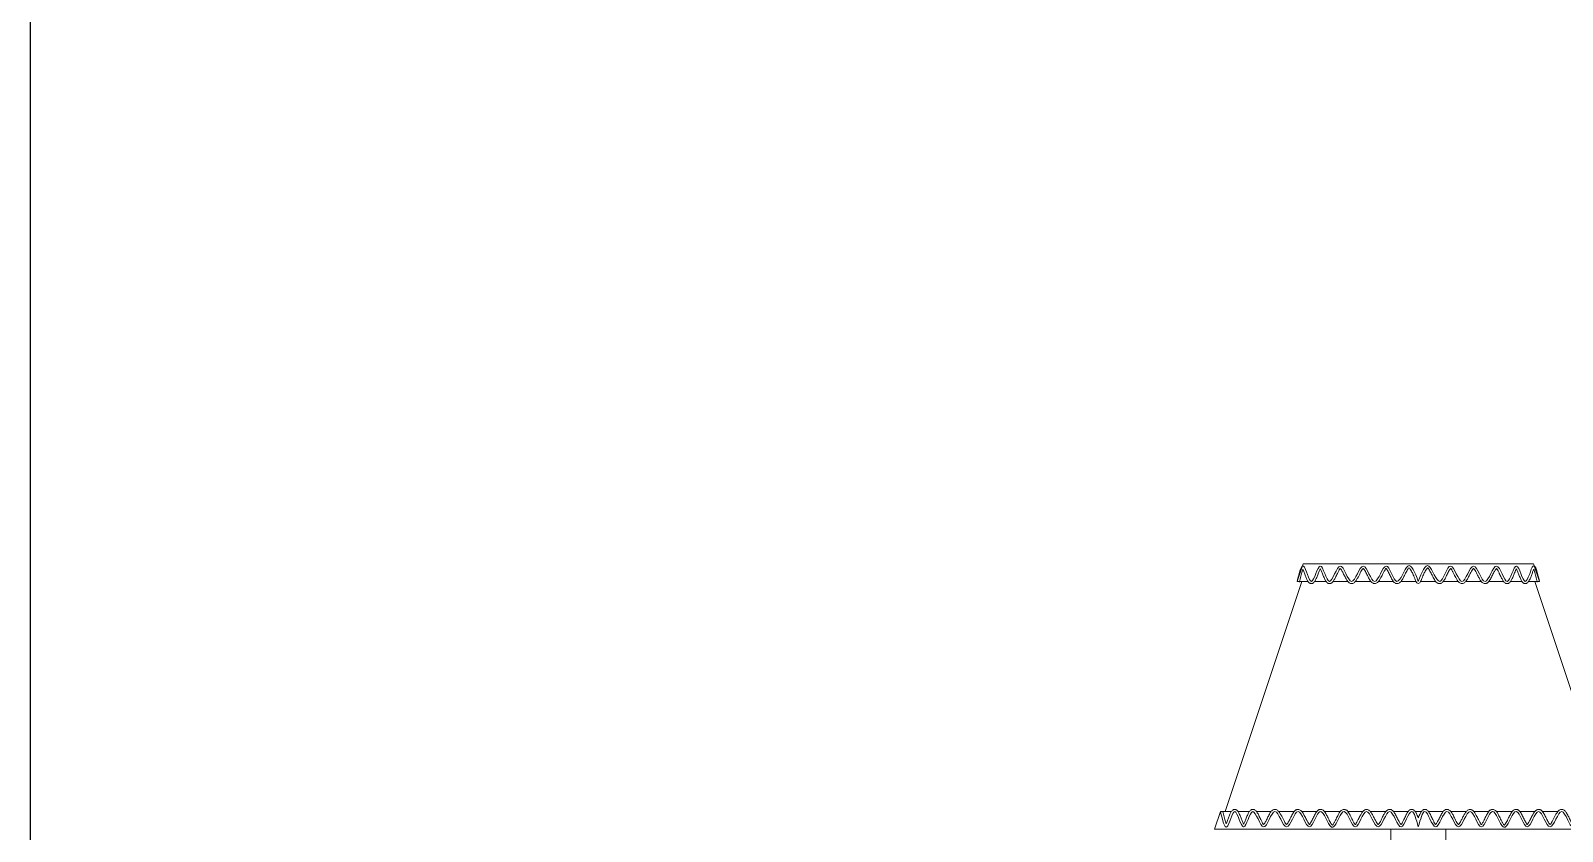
# Model space of a CAD drawing. Header units: inches. Extents: x 258415 to 640093, y 441672 to 945769.
# Drawn here: x 299165.7 to 299338.9, y 465326.8 to 465417.4 of the extents above; entities that cross this region are included whole.
import ezdxf

# ---------------------------------------------------------------- set-up
doc = ezdxf.new("R2010")
doc.units = ezdxf.units.IN
doc.header["$MEASUREMENT"] = 0
doc.linetypes.add('HIDDEN', pattern=[0.375, 0.25, -0.125])
for name, color, linetype in [('CQ SPOT DETAIL DIMENSION', 9, 'Continuous'), ('CQ-legend tex box', 3, 'Continuous'), ('E-LITE-FIXT-NORM-CEILING', 3, 'Continuous')]:
    doc.layers.add(name, color=color, linetype=linetype)
doc.layers.add('Glass', color=4, linetype='Continuous', lineweight=0)

# ---------------------------------------------------------------- blocks, each defined once
blk = doc.blocks.new('512')
at = {"layer": 'Glass', "lineweight": 0}
for p, q in [((34614.84, 1011.07), (34614.84, 1053.33)), ((34614.84, 1053.33), (34639.84, 1053.33)), ((34639.84, 1053.33), (34639.84, 1025.84))]:
    blk.add_line(p, q, dxfattribs=at)
for points in [[(34627.34, 1173.33), (34575.23, 1173.33), (34572.57, 1165.33), (34577.5, 1165.33)], [(34677.34, 1173.33), (34577.34, 1173.33)], [(34627.34, 1173.33), (34679.45, 1173.33), (34682.12, 1165.33), (34677.17, 1165.33)], [(34574.67, 1165.33), (34540.01, 1061.33)], [(34580.4, 1165.33), (34585.66, 1165.33)], [(34588.73, 1165.33), (34595.51, 1165.33)], [(34598.81, 1165.33), (34605.96, 1165.33)], [(34609.26, 1165.33), (34616.14, 1165.33)], [(34619.42, 1165.33), (34626.3, 1165.33)], [(34635.25, 1165.33), (34628.4, 1165.33)], [(34645.41, 1165.33), (34638.53, 1165.33)], [(34655.86, 1165.33), (34648.7, 1165.33)], [(34665.94, 1165.33), (34659.16, 1165.33)], [(34674.27, 1165.33), (34669.01, 1165.33)], [(34714.67, 1061.33), (34680.01, 1165.33)], [(34542.77, 1061.33), (34537.9, 1061.33), (34535.23, 1053.33), (34627.34, 1053.33)], [(34571.22, 1061.33), (34564.25, 1061.33)], [(34581.4, 1061.33), (34574.7, 1061.33)], [(34592.03, 1061.33), (34584.86, 1061.33)], [(34602.19, 1061.33), (34595.49, 1061.33)], [(34612.64, 1061.33), (34605.67, 1061.33)], [(34622.72, 1061.33), (34616.12, 1061.33)], [(34627.34, 1061.33), (34625.96, 1061.33)], [(34627.34, 1061.33), (34628.72, 1061.33)], [(34711.91, 1061.33), (34716.78, 1061.33), (34719.45, 1053.33), (34627.34, 1053.33)], [(34631.96, 1061.33), (34638.56, 1061.33)], [(34642.04, 1061.33), (34649.02, 1061.33)], [(34652.49, 1061.33), (34659.19, 1061.33)], [(34662.65, 1061.33), (34669.82, 1061.33)], [(34673.29, 1061.33), (34679.98, 1061.33)], [(34683.46, 1061.33), (34690.43, 1061.33)], [(34693.92, 1061.33), (34700.52, 1061.33)], [(34703.76, 1061.33), (34708.86, 1061.33)], [(34537.34, 1053.33), (34537.34, 1053.33), (34717.34, 1053.33)]]:
    blk.add_lwpolyline(points, dxfattribs=at)
for points in [[(34627.34, 1165.44), (34622.51, 1172.39), (34617.67, 1165.44), (34612.69, 1172.39), (34607.63, 1165.44), (34602.35, 1172.39), (34597.14, 1165.44), (34591.93, 1172.39), (34587.11, 1165.44), (34582.93, 1172.39), (34579.01, 1165.44), (34575.38, 1172.39), (34572.57, 1165.44)], [(34627.34, 1165.44), (34632.1, 1172.39), (34637.01, 1165.44), (34641.92, 1172.39), (34647.05, 1165.44), (34652.26, 1172.39), (34657.54, 1165.44), (34662.68, 1172.39), (34667.57, 1165.44), (34671.68, 1172.39), (34675.67, 1165.44), (34679.23, 1172.39), (34682.12, 1165.44)]]:
    blk.add_spline(points, degree=3, dxfattribs=at)
for points, knots in [([(34575.09, 1170.9), (34575.02, 1170.74), (34574.95, 1170.55), (34574.69, 1169.79), (34574.49, 1169.09), (34574.1, 1167.55), (34573.9, 1166.7), (34573.65, 1165.59), (34573.6, 1165.35), (34573.54, 1165.11)], [95.71062, 95.71062, 95.71062, 95.71062, 96.331496, 96.331496, 98.002655, 98.002655, 99.673814, 99.673814, 100.139608, 100.139608, 100.139608, 100.139608]), ([(34582.96, 1171.08), (34582.89, 1170.96), (34582.81, 1170.81), (34582.54, 1170.25), (34582.34, 1169.76), (34581.93, 1168.7), (34581.72, 1168.13), (34581.29, 1167.05), (34581.07, 1166.53), (34580.72, 1165.83), (34580.6, 1165.62), (34580.33, 1165.21), (34580.18, 1165.02), (34579.87, 1164.75), (34579.74, 1164.65), (34579.47, 1164.52), (34579.34, 1164.48), (34579.06, 1164.43), (34578.91, 1164.43), (34578.63, 1164.46), (34578.5, 1164.5), (34578.27, 1164.6), (34578.17, 1164.66), (34577.89, 1164.86), (34577.75, 1165.01), (34577.5, 1165.32), (34577.39, 1165.49), (34577.18, 1165.84), (34577.08, 1166.02), (34576.77, 1166.67), (34576.56, 1167.18), (34576.16, 1168.23), (34575.96, 1168.78), (34575.58, 1169.83), (34575.39, 1170.33), (34575.17, 1170.83), (34575.13, 1170.92), (34575.09, 1171.01)], [78.49778, 78.49778, 78.49778, 78.49778, 79.015949, 79.015949, 80.296203, 80.296203, 81.576458, 81.576458, 82.856712, 82.856712, 83.502566, 83.502566, 84.14842, 84.14842, 84.495539, 84.495539, 84.746707, 84.746707, 84.997874, 84.997874, 85.249042, 85.249042, 85.500209, 85.500209, 86.0336, 86.0336, 86.566991, 86.566991, 87.100382, 87.100382, 88.355116, 88.355116, 89.609851, 89.609851, 90.901037, 90.901037, 91.201161, 91.201161, 91.201161, 91.201161]), ([(34592, 1171.32), (34591.95, 1171.26), (34591.88, 1171.18), (34591.65, 1170.88), (34591.47, 1170.58), (34591.09, 1169.88), (34590.9, 1169.48), (34590.41, 1168.43), (34590.11, 1167.77), (34589.6, 1166.73), (34589.39, 1166.33), (34589.01, 1165.71), (34588.85, 1165.47), (34588.53, 1165.08), (34588.37, 1164.93), (34588.05, 1164.69), (34587.89, 1164.59), (34587.51, 1164.46), (34587.28, 1164.42), (34586.9, 1164.45), (34586.74, 1164.49), (34586.47, 1164.6), (34586.35, 1164.67), (34586.04, 1164.88), (34585.88, 1165.05), (34585.6, 1165.39), (34585.47, 1165.58), (34585.24, 1165.97), (34585.13, 1166.18), (34584.76, 1166.9), (34584.52, 1167.47), (34584.06, 1168.62), (34583.83, 1169.2), (34583.43, 1170.15), (34583.25, 1170.54), (34583.04, 1170.93), (34583, 1171.01), (34582.96, 1171.08)], [61.323309, 61.323309, 61.323309, 61.323309, 61.796004, 61.796004, 62.838682, 62.838682, 63.88136, 63.88136, 65.441123, 65.441123, 66.488615, 66.488615, 67.240678, 67.240678, 67.802052, 67.802052, 68.219491, 68.219491, 68.63693, 68.63693, 68.931573, 68.931573, 69.226216, 69.226216, 69.796253, 69.796253, 70.366289, 70.366289, 70.936325, 70.936325, 72.27912, 72.27912, 73.621914, 73.621914, 74.720046, 74.720046, 75.027837, 75.027837, 75.027837, 75.027837]), ([(34602.36, 1171.34), (34602.31, 1171.3), (34602.25, 1171.23), (34602.03, 1170.97), (34601.84, 1170.7), (34601.47, 1170.06), (34601.27, 1169.7), (34600.75, 1168.67), (34600.41, 1167.98), (34599.84, 1166.87), (34599.59, 1166.44), (34599.15, 1165.75), (34598.96, 1165.49), (34598.58, 1165.07), (34598.4, 1164.91), (34598.02, 1164.66), (34597.84, 1164.56), (34597.48, 1164.46), (34597.32, 1164.44), (34596.99, 1164.44), (34596.83, 1164.46), (34596.53, 1164.55), (34596.4, 1164.61), (34596.03, 1164.81), (34595.84, 1164.98), (34595.48, 1165.35), (34595.32, 1165.55), (34595.02, 1165.98), (34594.87, 1166.21), (34594.4, 1167), (34594.1, 1167.61), (34593.49, 1168.83), (34593.19, 1169.44), (34592.71, 1170.32), (34592.52, 1170.64), (34592.21, 1171.08), (34592.09, 1171.23), (34592, 1171.32)], [43.920189, 43.920189, 43.920189, 43.920189, 44.395528, 44.395528, 45.425618, 45.425618, 46.455708, 46.455708, 48.112293, 48.112293, 49.264878, 49.264878, 50.092726, 50.092726, 50.714217, 50.714217, 51.180546, 51.180546, 51.503522, 51.503522, 51.826497, 51.826497, 52.149473, 52.149473, 52.80155, 52.80155, 53.453627, 53.453627, 54.105704, 54.105704, 55.606968, 55.606968, 57.108233, 57.108233, 58.144721, 58.144721, 58.936889, 58.936889, 58.936889, 58.936889]), ([(34612.71, 1171.32), (34612.65, 1171.26), (34612.59, 1171.19), (34612.35, 1170.89), (34612.17, 1170.59), (34611.78, 1169.9), (34611.58, 1169.51), (34611.07, 1168.47), (34610.75, 1167.8), (34610.2, 1166.74), (34609.97, 1166.33), (34609.54, 1165.68), (34609.36, 1165.43), (34608.98, 1165.03), (34608.81, 1164.87), (34608.43, 1164.63), (34608.25, 1164.54), (34607.9, 1164.46), (34607.76, 1164.44), (34607.47, 1164.44), (34607.33, 1164.46), (34606.93, 1164.56), (34606.7, 1164.68), (34606.32, 1164.96), (34606.15, 1165.12), (34605.85, 1165.45), (34605.71, 1165.63), (34605.29, 1166.23), (34605.03, 1166.68), (34604.52, 1167.64), (34604.27, 1168.14), (34603.75, 1169.15), (34603.49, 1169.67), (34603.04, 1170.45), (34602.85, 1170.75), (34602.55, 1171.15), (34602.44, 1171.27), (34602.36, 1171.34)], [26.678362, 26.678362, 26.678362, 26.678362, 27.16042, 27.16042, 28.222835, 28.222835, 29.285251, 29.285251, 30.88759, 30.88759, 31.989329, 31.989329, 32.789493, 32.789493, 33.388684, 33.388684, 33.842246, 33.842246, 34.129873, 34.129873, 34.4175, 34.4175, 34.999374, 34.999374, 35.581248, 35.581248, 36.163121, 36.163121, 37.387201, 37.387201, 38.61128, 38.61128, 39.940496, 39.940496, 40.971834, 40.971834, 41.739511, 41.739511, 41.739511, 41.739511]), ([(34623.05, 1171.55), (34623.03, 1171.54), (34622.99, 1171.5), (34622.83, 1171.35), (34622.69, 1171.17), (34622.39, 1170.71), (34622.23, 1170.43), (34621.75, 1169.54), (34621.43, 1168.86), (34620.76, 1167.5), (34620.42, 1166.83), (34619.89, 1165.95), (34619.71, 1165.68), (34619.31, 1165.2), (34619.1, 1164.97), (34618.68, 1164.68), (34618.5, 1164.58), (34618.1, 1164.45), (34617.86, 1164.41), (34617.46, 1164.45), (34617.3, 1164.49), (34617.02, 1164.6), (34616.89, 1164.67), (34616.54, 1164.9), (34616.35, 1165.08), (34616.01, 1165.48), (34615.85, 1165.69), (34615.55, 1166.15), (34615.41, 1166.4), (34614.94, 1167.25), (34614.62, 1167.9), (34614, 1169.18), (34613.69, 1169.81), (34613.24, 1170.6), (34613.08, 1170.85), (34612.85, 1171.16), (34612.77, 1171.25), (34612.71, 1171.32)], [8.514863, 8.514863, 8.514863, 8.514863, 8.964489, 8.964489, 9.886414, 9.886414, 10.808339, 10.808339, 12.538553, 12.538553, 14.268768, 14.268768, 15.095051, 15.095051, 15.921335, 15.921335, 16.397769, 16.397769, 16.874204, 16.874204, 17.209617, 17.209617, 17.54503, 17.54503, 18.226284, 18.226284, 18.907538, 18.907538, 19.588792, 19.588792, 21.190065, 21.190065, 22.791338, 22.791338, 23.705145, 23.705145, 24.279674, 24.279674, 24.279674, 24.279674]), ([(34627.34, 1164.46), (34626.25, 1164.81), (34626.1, 1165.85), (34625.62, 1167.01), (34625.31, 1167.76), (34624.75, 1169.01), (34624.49, 1169.54), (34624.04, 1170.35), (34623.85, 1170.67), (34623.49, 1171.16), (34623.32, 1171.35), (34623.14, 1171.51), (34623.08, 1171.54), (34623.05, 1171.55)], [0, 0, 0, 0, 0.831536, 0.831536, 2.494608, 2.494608, 3.890418, 3.890418, 5.007343, 5.007343, 6.124268, 6.124268, 6.712093, 6.712093, 6.712093, 6.712093]), ([(34627.34, 1164.46), (34628.43, 1164.72), (34628.58, 1165.85), (34629.04, 1167.01), (34629.35, 1167.76), (34629.91, 1169.01), (34630.16, 1169.54), (34630.6, 1170.35), (34630.79, 1170.66), (34631.14, 1171.16), (34631.31, 1171.34), (34631.49, 1171.5), (34631.54, 1171.53), (34631.57, 1171.55)], [0, 0, 0, 0, 0.830267, 0.830267, 2.4908, 2.4908, 3.880556, 3.880556, 4.993093, 4.993093, 6.10563, 6.10563, 6.677468, 6.677468, 6.677468, 6.677468]), ([(34631.57, 1171.55), (34631.59, 1171.53), (34631.64, 1171.5), (34631.8, 1171.34), (34631.94, 1171.16), (34632.25, 1170.69), (34632.41, 1170.41), (34632.9, 1169.52), (34633.23, 1168.84), (34633.9, 1167.47), (34634.25, 1166.8), (34634.79, 1165.92), (34634.97, 1165.66), (34635.37, 1165.18), (34635.58, 1164.96), (34636.01, 1164.67), (34636.18, 1164.57), (34636.59, 1164.44), (34636.83, 1164.41), (34637.22, 1164.45), (34637.38, 1164.49), (34637.67, 1164.6), (34637.79, 1164.67), (34638.14, 1164.91), (34638.33, 1165.09), (34638.67, 1165.49), (34638.83, 1165.71), (34639.12, 1166.17), (34639.26, 1166.41), (34639.73, 1167.27), (34640.04, 1167.92), (34640.65, 1169.2), (34640.95, 1169.83), (34641.4, 1170.62), (34641.56, 1170.87), (34641.78, 1171.17), (34641.86, 1171.26), (34641.92, 1171.32)], [8.492075, 8.492075, 8.492075, 8.492075, 8.942913, 8.942913, 9.869252, 9.869252, 10.795592, 10.795592, 12.53531, 12.53531, 14.275028, 14.275028, 15.096438, 15.096438, 15.917847, 15.917847, 16.394613, 16.394613, 16.871379, 16.871379, 17.205527, 17.205527, 17.539674, 17.539674, 18.220768, 18.220768, 18.901862, 18.901862, 19.582957, 19.582957, 21.184004, 21.184004, 22.785052, 22.785052, 23.694395, 23.694395, 24.2464, 24.2464, 24.2464, 24.2464]), ([(34641.92, 1171.32), (34641.97, 1171.26), (34642.04, 1171.19), (34642.27, 1170.89), (34642.46, 1170.6), (34642.85, 1169.91), (34643.06, 1169.51), (34643.58, 1168.47), (34643.9, 1167.8), (34644.46, 1166.74), (34644.69, 1166.32), (34645.12, 1165.68), (34645.31, 1165.42), (34645.69, 1165.02), (34645.87, 1164.87), (34646.25, 1164.63), (34646.43, 1164.54), (34646.8, 1164.45), (34646.97, 1164.43), (34647.31, 1164.45), (34647.47, 1164.48), (34647.77, 1164.58), (34647.9, 1164.65), (34648.27, 1164.88), (34648.46, 1165.06), (34648.82, 1165.46), (34648.99, 1165.67), (34649.3, 1166.13), (34649.45, 1166.38), (34649.93, 1167.23), (34650.26, 1167.88), (34650.89, 1169.16), (34651.21, 1169.78), (34651.67, 1170.58), (34651.83, 1170.83), (34652.09, 1171.16), (34652.19, 1171.28), (34652.26, 1171.34)], [26.646708, 26.646708, 26.646708, 26.646708, 27.129136, 27.129136, 28.192589, 28.192589, 29.256042, 29.256042, 30.866241, 30.866241, 31.972779, 31.972779, 32.776182, 32.776182, 33.377819, 33.377819, 33.832896, 33.832896, 34.171094, 34.171094, 34.509292, 34.509292, 34.84749, 34.84749, 35.533037, 35.533037, 36.218584, 36.218584, 36.904132, 36.904132, 38.501432, 38.501432, 40.098732, 40.098732, 41.003444, 41.003444, 41.706123, 41.706123, 41.706123, 41.706123]), ([(34652.26, 1171.34), (34652.31, 1171.3), (34652.38, 1171.23), (34652.6, 1170.97), (34652.78, 1170.7), (34653.17, 1170.07), (34653.37, 1169.7), (34653.96, 1168.56), (34654.36, 1167.73), (34654.98, 1166.59), (34655.19, 1166.24), (34655.63, 1165.59), (34655.86, 1165.29), (34656.3, 1164.9), (34656.46, 1164.77), (34656.86, 1164.55), (34657.1, 1164.47), (34657.52, 1164.43), (34657.69, 1164.44), (34658.01, 1164.5), (34658.16, 1164.56), (34658.54, 1164.74), (34658.74, 1164.9), (34659.09, 1165.24), (34659.25, 1165.42), (34659.54, 1165.82), (34659.68, 1166.03), (34660.12, 1166.76), (34660.41, 1167.32), (34660.97, 1168.45), (34661.25, 1169.03), (34661.78, 1170.08), (34662.05, 1170.55), (34662.41, 1171.08), (34662.53, 1171.23), (34662.62, 1171.32)], [43.886753, 43.886753, 43.886753, 43.886753, 44.36241, 44.36241, 45.393245, 45.393245, 46.424079, 46.424079, 48.400338, 48.400338, 49.366708, 49.366708, 50.333078, 50.333078, 50.858094, 50.858094, 51.38311, 51.38311, 51.715587, 51.715587, 52.048064, 52.048064, 52.667074, 52.667074, 53.286084, 53.286084, 53.905094, 53.905094, 55.307398, 55.307398, 56.709703, 56.709703, 58.112007, 58.112007, 58.905743, 58.905743, 58.905743, 58.905743]), ([(34662.62, 1171.32), (34662.68, 1171.26), (34662.74, 1171.19), (34662.97, 1170.88), (34663.16, 1170.58), (34663.54, 1169.88), (34663.74, 1169.49), (34664.24, 1168.44), (34664.54, 1167.77), (34665.06, 1166.73), (34665.27, 1166.33), (34665.65, 1165.71), (34665.82, 1165.46), (34666.15, 1165.08), (34666.3, 1164.92), (34666.63, 1164.68), (34666.79, 1164.59), (34667.17, 1164.45), (34667.39, 1164.42), (34667.78, 1164.45), (34667.93, 1164.49), (34668.2, 1164.6), (34668.32, 1164.66), (34668.63, 1164.88), (34668.78, 1165.04), (34669.06, 1165.38), (34669.19, 1165.57), (34669.42, 1165.95), (34669.53, 1166.16), (34669.88, 1166.88), (34670.12, 1167.43), (34670.57, 1168.57), (34670.79, 1169.14), (34671.22, 1170.18), (34671.43, 1170.65), (34671.63, 1171.02), (34671.65, 1171.05), (34671.67, 1171.08)], [61.288304, 61.288304, 61.288304, 61.288304, 61.761174, 61.761174, 62.804017, 62.804017, 63.84686, 63.84686, 65.416393, 65.416393, 66.469031, 66.469031, 67.224566, 67.224566, 67.78828, 67.78828, 68.207325, 68.207325, 68.626369, 68.626369, 68.915896, 68.915896, 69.205423, 69.205423, 69.769667, 69.769667, 70.333911, 70.333911, 70.898155, 70.898155, 72.223736, 72.223736, 73.549318, 73.549318, 74.874899, 74.874899, 75.000755, 75.000755, 75.000755, 75.000755]), ([(34671.67, 1171.08), (34671.74, 1170.96), (34671.82, 1170.82), (34672.09, 1170.26), (34672.29, 1169.76), (34672.71, 1168.71), (34672.93, 1168.14), (34673.36, 1167.06), (34673.58, 1166.54), (34673.94, 1165.84), (34674.07, 1165.62), (34674.32, 1165.24), (34674.45, 1165.08), (34674.72, 1164.82), (34674.85, 1164.71), (34675.13, 1164.55), (34675.27, 1164.5), (34675.57, 1164.43), (34675.74, 1164.43), (34676.05, 1164.46), (34676.19, 1164.51), (34676.44, 1164.62), (34676.55, 1164.69), (34676.82, 1164.9), (34676.96, 1165.06), (34677.21, 1165.38), (34677.32, 1165.55), (34677.53, 1165.91), (34677.62, 1166.11), (34677.94, 1166.78), (34678.15, 1167.31), (34678.55, 1168.41), (34678.75, 1168.97), (34679.15, 1170.07), (34679.35, 1170.61), (34679.54, 1171.01)], [78.466715, 78.466715, 78.466715, 78.466715, 78.984999, 78.984999, 80.264741, 80.264741, 81.544483, 81.544483, 82.824225, 82.824225, 83.479162, 83.479162, 84.029155, 84.029155, 84.424069, 84.424069, 84.700682, 84.700682, 84.977294, 84.977294, 85.253906, 85.253906, 85.530519, 85.530519, 86.073919, 86.073919, 86.61732, 86.61732, 87.16072, 87.16072, 88.452713, 88.452713, 89.744706, 89.744706, 91.179649, 91.179649, 91.179649, 91.179649]), ([(34679.54, 1170.91), (34679.61, 1170.75), (34679.68, 1170.56), (34679.95, 1169.81), (34680.15, 1169.11), (34680.55, 1167.58), (34680.76, 1166.73), (34681.02, 1165.61), (34681.08, 1165.36), (34681.14, 1165.1)], [95.681563, 95.681563, 95.681563, 95.681563, 96.302249, 96.302249, 97.97083, 97.97083, 99.639411, 99.639411, 100.132442, 100.132442, 100.132442, 100.132442]), ([(34588.35, 1054.21), (34588.21, 1054.22), (34586.44, 1054.86), (34582.99, 1067.77), (34578.11, 1047.55), (34572.95, 1068.28), (34567.76, 1047.37), (34562.46, 1068.35), (34557.37, 1047.33), (34552.37, 1068.25), (34548.37, 1047.59), (34544.32, 1067.78), (34540.7, 1049.38), (34538.82, 1057.39), (34537.9, 1061.33)], [7.661085, 7.661085, 7.661085, 7.661085, 8.43068, 16.943518, 25.459775, 34.10416, 42.79664, 51.530678, 60.178585, 68.684152, 76.765702, 84.787069, 92.601177, 100.132442, 100.132442, 100.132442, 100.132442]), ([(34567.75, 1055.42), (34567.7, 1055.47), (34567.64, 1055.53), (34567.41, 1055.79), (34567.23, 1056.06), (34566.85, 1056.69), (34566.65, 1057.06), (34566.06, 1058.2), (34565.65, 1059.04), (34565.03, 1060.17), (34564.82, 1060.52), (34564.38, 1061.17), (34564.15, 1061.47), (34563.72, 1061.87), (34563.55, 1062), (34563.15, 1062.21), (34562.92, 1062.29), (34562.49, 1062.34), (34562.32, 1062.33), (34562, 1062.26), (34561.85, 1062.21), (34561.48, 1062.02), (34561.28, 1061.86), (34560.92, 1061.53), (34560.77, 1061.34), (34560.47, 1060.94), (34560.34, 1060.73), (34559.89, 1060.01), (34559.61, 1059.45), (34559.04, 1058.31), (34558.77, 1057.73), (34558.23, 1056.69), (34557.97, 1056.21), (34557.6, 1055.68), (34557.48, 1055.53), (34557.39, 1055.45)], [43.886753, 43.886753, 43.886753, 43.886753, 44.36241, 44.36241, 45.393245, 45.393245, 46.424079, 46.424079, 48.400338, 48.400338, 49.366708, 49.366708, 50.333078, 50.333078, 50.858094, 50.858094, 51.38311, 51.38311, 51.715587, 51.715587, 52.048064, 52.048064, 52.667074, 52.667074, 53.286084, 53.286084, 53.905094, 53.905094, 55.307398, 55.307398, 56.709703, 56.709703, 58.112007, 58.112007, 58.905743, 58.905743, 58.905743, 58.905743]), ([(34578.1, 1055.45), (34578.04, 1055.5), (34577.98, 1055.57), (34577.74, 1055.87), (34577.55, 1056.17), (34577.16, 1056.85), (34576.96, 1057.25), (34576.44, 1058.29), (34576.12, 1058.96), (34575.55, 1060.03), (34575.32, 1060.44), (34574.89, 1061.09), (34574.7, 1061.34), (34574.32, 1061.74), (34574.14, 1061.9), (34573.77, 1062.13), (34573.58, 1062.22), (34573.22, 1062.31), (34573.04, 1062.33), (34572.7, 1062.32), (34572.54, 1062.28), (34572.25, 1062.18), (34572.11, 1062.11), (34571.75, 1061.88), (34571.55, 1061.7), (34571.19, 1061.31), (34571.03, 1061.09), (34570.72, 1060.63), (34570.57, 1060.39), (34570.08, 1059.54), (34569.76, 1058.88), (34569.12, 1057.6), (34568.81, 1056.98), (34568.35, 1056.19), (34568.18, 1055.94), (34567.93, 1055.6), (34567.82, 1055.49), (34567.75, 1055.42)], [26.646708, 26.646708, 26.646708, 26.646708, 27.129136, 27.129136, 28.192589, 28.192589, 29.256041, 29.256041, 30.866241, 30.866241, 31.972779, 31.972779, 32.776182, 32.776182, 33.377819, 33.377819, 33.832896, 33.832896, 34.171094, 34.171094, 34.509292, 34.509292, 34.84749, 34.84749, 35.533037, 35.533037, 36.218584, 36.218584, 36.904131, 36.904131, 38.501431, 38.501431, 40.098731, 40.098731, 41.003444, 41.003444, 41.706123, 41.706123, 41.706123, 41.706123]), ([(34588.47, 1055.2), (34588.46, 1055.21), (34588.44, 1055.22), (34588.38, 1055.27), (34588.34, 1055.3), (34588.17, 1055.48), (34588.02, 1055.69), (34587.68, 1056.21), (34587.51, 1056.52), (34586.99, 1057.5), (34586.63, 1058.24), (34586.01, 1059.48), (34585.74, 1059.99), (34585.27, 1060.78), (34585.06, 1061.08), (34584.67, 1061.55), (34584.49, 1061.74), (34584.12, 1062.03), (34583.94, 1062.14), (34583.51, 1062.3), (34583.27, 1062.35), (34582.85, 1062.32), (34582.68, 1062.29), (34582.39, 1062.18), (34582.26, 1062.11), (34581.91, 1061.89), (34581.73, 1061.71), (34581.39, 1061.33), (34581.23, 1061.12), (34580.94, 1060.68), (34580.8, 1060.44), (34580.35, 1059.62), (34580.04, 1058.99), (34579.45, 1057.74), (34579.16, 1057.13), (34578.7, 1056.29), (34578.53, 1056.01), (34578.27, 1055.64), (34578.17, 1055.52), (34578.1, 1055.45)], [8.282301, 8.282301, 8.282301, 8.282301, 8.65586, 8.65586, 9.029418, 9.029418, 10.011207, 10.011207, 10.992997, 10.992997, 12.831064, 12.831064, 14.17315, 14.17315, 15.099129, 15.099129, 15.798109, 15.798109, 16.315087, 16.315087, 16.832064, 16.832064, 17.165576, 17.165576, 17.499088, 17.499088, 18.163634, 18.163634, 18.828181, 18.828181, 19.492728, 19.492728, 21.046415, 21.046415, 22.600103, 22.600103, 23.558244, 23.558244, 24.2464, 24.2464, 24.2464, 24.2464]), ([(34588.35, 1054.21), (34588.58, 1054.17), (34590.41, 1054.57), (34593.85, 1067.76), (34598.86, 1047.55), (34603.89, 1068.28), (34609.2, 1047.37), (34614.38, 1068.35), (34619.6, 1047.33), (34623.97, 1066.16), (34626.4, 1057.91), (34627.34, 1054.38)], [7.283787, 7.283787, 7.283787, 7.283787, 8.469861, 16.943106, 25.499361, 34.102955, 42.836994, 51.529473, 60.218559, 68.684602, 74.276622, 74.276622, 74.276622, 74.276622]), ([(34588.47, 1055.2), (34588.49, 1055.21), (34588.53, 1055.24), (34588.63, 1055.34), (34588.69, 1055.4), (34588.91, 1055.68), (34589.1, 1055.97), (34589.48, 1056.64), (34589.68, 1057.03), (34590.21, 1058.09), (34590.54, 1058.79), (34591.11, 1059.9), (34591.35, 1060.34), (34591.78, 1061.02), (34591.98, 1061.28), (34592.36, 1061.7), (34592.53, 1061.86), (34592.91, 1062.11), (34593.09, 1062.21), (34593.51, 1062.33), (34593.75, 1062.35), (34594.18, 1062.29), (34594.36, 1062.23), (34594.68, 1062.08), (34594.81, 1061.99), (34595.17, 1061.7), (34595.36, 1061.49), (34595.71, 1061.03), (34595.88, 1060.78), (34596.19, 1060.25), (34596.35, 1059.97), (34596.86, 1058.99), (34597.21, 1058.23), (34597.8, 1057.06), (34598.03, 1056.61), (34598.4, 1055.99), (34598.55, 1055.77), (34598.74, 1055.54), (34598.79, 1055.49), (34598.83, 1055.45)], [8.433831, 8.433831, 8.433831, 8.433831, 8.899454, 8.899454, 9.365077, 9.365077, 10.461243, 10.461243, 11.557409, 11.557409, 13.281769, 13.281769, 14.467545, 14.467545, 15.323744, 15.323744, 15.965472, 15.965472, 16.447566, 16.447566, 16.92966, 16.92966, 17.326433, 17.326433, 17.723207, 17.723207, 18.469889, 18.469889, 19.216571, 19.216571, 19.963253, 19.963253, 21.765194, 21.765194, 23.014347, 23.014347, 23.896104, 23.896104, 24.279674, 24.279674, 24.279674, 24.279674]), ([(34598.83, 1055.45), (34598.88, 1055.5), (34598.95, 1055.57), (34599.18, 1055.87), (34599.37, 1056.17), (34599.76, 1056.86), (34599.96, 1057.25), (34600.47, 1058.29), (34600.78, 1058.96), (34601.34, 1060.02), (34601.57, 1060.44), (34601.99, 1061.08), (34602.18, 1061.34), (34602.55, 1061.73), (34602.73, 1061.89), (34603.1, 1062.13), (34603.29, 1062.22), (34603.63, 1062.31), (34603.78, 1062.33), (34604.07, 1062.33), (34604.21, 1062.31), (34604.61, 1062.2), (34604.83, 1062.08), (34605.22, 1061.8), (34605.38, 1061.65), (34605.69, 1061.31), (34605.83, 1061.13), (34606.24, 1060.53), (34606.51, 1060.08), (34607.02, 1059.13), (34607.27, 1058.63), (34607.78, 1057.61), (34608.05, 1057.1), (34608.5, 1056.31), (34608.69, 1056.01), (34608.98, 1055.62), (34609.1, 1055.49), (34609.18, 1055.42)], [26.678362, 26.678362, 26.678362, 26.678362, 27.16042, 27.16042, 28.222835, 28.222835, 29.285251, 29.285251, 30.88759, 30.88759, 31.989329, 31.989329, 32.789493, 32.789493, 33.388684, 33.388684, 33.842246, 33.842246, 34.129873, 34.129873, 34.4175, 34.4175, 34.999374, 34.999374, 35.581247, 35.581247, 36.163121, 36.163121, 37.387201, 37.387201, 38.61128, 38.61128, 39.940496, 39.940496, 40.971834, 40.971834, 41.739511, 41.739511, 41.739511, 41.739511]), ([(34609.18, 1055.42), (34609.23, 1055.47), (34609.29, 1055.53), (34609.51, 1055.8), (34609.69, 1056.06), (34610.07, 1056.7), (34610.27, 1057.07), (34610.79, 1058.09), (34611.12, 1058.78), (34611.7, 1059.89), (34611.94, 1060.33), (34612.39, 1061.01), (34612.58, 1061.27), (34612.96, 1061.69), (34613.14, 1061.86), (34613.52, 1062.11), (34613.7, 1062.2), (34614.06, 1062.3), (34614.22, 1062.33), (34614.55, 1062.33), (34614.71, 1062.3), (34615, 1062.22), (34615.14, 1062.16), (34615.5, 1061.95), (34615.7, 1061.78), (34616.06, 1061.41), (34616.22, 1061.21), (34616.52, 1060.78), (34616.67, 1060.55), (34617.13, 1059.76), (34617.44, 1059.15), (34618.05, 1057.93), (34618.34, 1057.33), (34618.82, 1056.44), (34619.02, 1056.12), (34619.32, 1055.68), (34619.45, 1055.53), (34619.54, 1055.45)], [43.920189, 43.920189, 43.920189, 43.920189, 44.395528, 44.395528, 45.425618, 45.425618, 46.455708, 46.455708, 48.112293, 48.112293, 49.264878, 49.264878, 50.092726, 50.092726, 50.714217, 50.714217, 51.180546, 51.180546, 51.503522, 51.503522, 51.826497, 51.826497, 52.149473, 52.149473, 52.80155, 52.80155, 53.453627, 53.453627, 54.105704, 54.105704, 55.606968, 55.606968, 57.108233, 57.108233, 58.144721, 58.144721, 58.936889, 58.936889, 58.936889, 58.936889]), ([(34619.54, 1055.45), (34619.59, 1055.5), (34619.66, 1055.58), (34619.88, 1055.89), (34620.07, 1056.19), (34620.44, 1056.89), (34620.64, 1057.28), (34621.13, 1058.33), (34621.43, 1058.99), (34621.94, 1060.03), (34622.14, 1060.43), (34622.52, 1061.05), (34622.68, 1061.3), (34623.01, 1061.68), (34623.16, 1061.84), (34623.49, 1062.08), (34623.65, 1062.17), (34624.03, 1062.31), (34624.25, 1062.34), (34624.64, 1062.31), (34624.8, 1062.27), (34625.07, 1062.16), (34625.19, 1062.1), (34625.5, 1061.88), (34625.65, 1061.72), (34625.94, 1061.37), (34626.06, 1061.19), (34626.3, 1060.79), (34626.41, 1060.59), (34626.77, 1059.86), (34627.01, 1059.29), (34627.28, 1058.64), (34627.31, 1058.57), (34627.34, 1058.49)], [61.323309, 61.323309, 61.323309, 61.323309, 61.795026, 61.795026, 62.837484, 62.837484, 63.879941, 63.879941, 65.440229, 65.440229, 66.487969, 66.487969, 67.240211, 67.240211, 67.801701, 67.801701, 68.219219, 68.219219, 68.636737, 68.636737, 68.931282, 68.931282, 69.225827, 69.225827, 69.795723, 69.795723, 70.365619, 70.365619, 70.935515, 70.935515, 72.277875, 72.277875, 72.458555, 72.458555, 72.458555, 72.458555]), ([(34635.14, 1055.45), (34635.09, 1055.5), (34635.03, 1055.58), (34634.8, 1055.89), (34634.61, 1056.19), (34634.24, 1056.89), (34634.04, 1057.28), (34633.55, 1058.33), (34633.26, 1058.99), (34632.75, 1060.03), (34632.54, 1060.43), (34632.16, 1061.05), (34632, 1061.3), (34631.67, 1061.68), (34631.52, 1061.84), (34631.19, 1062.08), (34631.03, 1062.17), (34630.65, 1062.31), (34630.43, 1062.34), (34630.04, 1062.31), (34629.89, 1062.27), (34629.61, 1062.16), (34629.49, 1062.1), (34629.18, 1061.88), (34629.03, 1061.72), (34628.74, 1061.37), (34628.62, 1061.19), (34628.38, 1060.79), (34628.27, 1060.59), (34627.91, 1059.86), (34627.67, 1059.29), (34627.4, 1058.64), (34627.37, 1058.57), (34627.34, 1058.49)], [61.323309, 61.323309, 61.323309, 61.323309, 61.795026, 61.795026, 62.837484, 62.837484, 63.879941, 63.879941, 65.440229, 65.440229, 66.487969, 66.487969, 67.240211, 67.240211, 67.801701, 67.801701, 68.219219, 68.219219, 68.636737, 68.636737, 68.931282, 68.931282, 69.225827, 69.225827, 69.795723, 69.795723, 70.365619, 70.365619, 70.935515, 70.935515, 72.277875, 72.277875, 72.458555, 72.458555, 72.458555, 72.458555]), ([(34666.33, 1054.21), (34666.1, 1054.17), (34664.27, 1054.57), (34660.83, 1067.76), (34655.82, 1047.55), (34650.79, 1068.28), (34645.48, 1047.37), (34640.3, 1068.35), (34635.08, 1047.33), (34630.71, 1066.16), (34628.28, 1057.91), (34627.34, 1054.38)], [7.283787, 7.283787, 7.283787, 7.283787, 8.469861, 16.943106, 25.499361, 34.102955, 42.836994, 51.529473, 60.218559, 68.684602, 74.276622, 74.276622, 74.276622, 74.276622]), ([(34645.5, 1055.42), (34645.46, 1055.47), (34645.39, 1055.53), (34645.17, 1055.8), (34644.99, 1056.06), (34644.61, 1056.7), (34644.41, 1057.07), (34643.89, 1058.09), (34643.56, 1058.78), (34642.98, 1059.89), (34642.74, 1060.33), (34642.29, 1061.01), (34642.1, 1061.27), (34641.72, 1061.69), (34641.54, 1061.86), (34641.16, 1062.11), (34640.98, 1062.2), (34640.62, 1062.3), (34640.46, 1062.33), (34640.13, 1062.33), (34639.97, 1062.3), (34639.68, 1062.22), (34639.55, 1062.16), (34639.18, 1061.95), (34638.98, 1061.78), (34638.62, 1061.41), (34638.46, 1061.21), (34638.16, 1060.78), (34638.02, 1060.55), (34637.55, 1059.76), (34637.24, 1059.15), (34636.63, 1057.93), (34636.34, 1057.33), (34635.86, 1056.44), (34635.67, 1056.12), (34635.36, 1055.68), (34635.24, 1055.53), (34635.14, 1055.45)], [43.920189, 43.920189, 43.920189, 43.920189, 44.395528, 44.395528, 45.425618, 45.425618, 46.455708, 46.455708, 48.112293, 48.112293, 49.264878, 49.264878, 50.092726, 50.092726, 50.714217, 50.714217, 51.180546, 51.180546, 51.503522, 51.503522, 51.826497, 51.826497, 52.149473, 52.149473, 52.80155, 52.80155, 53.453627, 53.453627, 54.105704, 54.105704, 55.606968, 55.606968, 57.108233, 57.108233, 58.144721, 58.144721, 58.936889, 58.936889, 58.936889, 58.936889]), ([(34655.85, 1055.45), (34655.8, 1055.5), (34655.73, 1055.57), (34655.5, 1055.87), (34655.31, 1056.17), (34654.93, 1056.86), (34654.72, 1057.25), (34654.21, 1058.29), (34653.9, 1058.96), (34653.34, 1060.02), (34653.11, 1060.44), (34652.69, 1061.08), (34652.5, 1061.34), (34652.13, 1061.73), (34651.95, 1061.89), (34651.58, 1062.13), (34651.39, 1062.22), (34651.05, 1062.31), (34650.9, 1062.33), (34650.61, 1062.33), (34650.47, 1062.31), (34650.07, 1062.2), (34649.85, 1062.08), (34649.46, 1061.8), (34649.3, 1061.65), (34648.99, 1061.31), (34648.85, 1061.13), (34648.44, 1060.53), (34648.17, 1060.08), (34647.66, 1059.13), (34647.41, 1058.63), (34646.9, 1057.61), (34646.63, 1057.1), (34646.19, 1056.31), (34645.99, 1056.01), (34645.7, 1055.62), (34645.58, 1055.49), (34645.5, 1055.42)], [26.678362, 26.678362, 26.678362, 26.678362, 27.16042, 27.16042, 28.222835, 28.222835, 29.285251, 29.285251, 30.88759, 30.88759, 31.989329, 31.989329, 32.789493, 32.789493, 33.388684, 33.388684, 33.842246, 33.842246, 34.129873, 34.129873, 34.4175, 34.4175, 34.999374, 34.999374, 35.581247, 35.581247, 36.163121, 36.163121, 37.387201, 37.387201, 38.61128, 38.61128, 39.940496, 39.940496, 40.971834, 40.971834, 41.739511, 41.739511, 41.739511, 41.739511]), ([(34666.21, 1055.2), (34666.19, 1055.21), (34666.15, 1055.24), (34666.05, 1055.34), (34665.99, 1055.4), (34665.77, 1055.68), (34665.58, 1055.97), (34665.2, 1056.64), (34665, 1057.03), (34664.47, 1058.09), (34664.14, 1058.79), (34663.57, 1059.9), (34663.33, 1060.34), (34662.9, 1061.02), (34662.7, 1061.28), (34662.33, 1061.7), (34662.15, 1061.86), (34661.77, 1062.11), (34661.59, 1062.21), (34661.17, 1062.33), (34660.93, 1062.35), (34660.5, 1062.29), (34660.32, 1062.23), (34660, 1062.08), (34659.87, 1061.99), (34659.51, 1061.7), (34659.32, 1061.49), (34658.97, 1061.03), (34658.8, 1060.78), (34658.49, 1060.25), (34658.33, 1059.97), (34657.82, 1058.99), (34657.47, 1058.23), (34656.89, 1057.06), (34656.65, 1056.61), (34656.28, 1055.99), (34656.13, 1055.77), (34655.94, 1055.54), (34655.89, 1055.49), (34655.85, 1055.45)], [8.433831, 8.433831, 8.433831, 8.433831, 8.899454, 8.899454, 9.365077, 9.365077, 10.461243, 10.461243, 11.557409, 11.557409, 13.281769, 13.281769, 14.467545, 14.467545, 15.323744, 15.323744, 15.965472, 15.965472, 16.447566, 16.447566, 16.92966, 16.92966, 17.326433, 17.326433, 17.723207, 17.723207, 18.469889, 18.469889, 19.216571, 19.216571, 19.963253, 19.963253, 21.765194, 21.765194, 23.014347, 23.014347, 23.896104, 23.896104, 24.279674, 24.279674, 24.279674, 24.279674]), ([(34666.21, 1055.2), (34666.22, 1055.21), (34666.24, 1055.22), (34666.3, 1055.27), (34666.34, 1055.3), (34666.51, 1055.48), (34666.67, 1055.69), (34667, 1056.21), (34667.17, 1056.52), (34667.69, 1057.5), (34668.05, 1058.24), (34668.67, 1059.48), (34668.94, 1059.99), (34669.42, 1060.78), (34669.62, 1061.08), (34670.01, 1061.55), (34670.19, 1061.74), (34670.56, 1062.03), (34670.74, 1062.14), (34671.17, 1062.3), (34671.41, 1062.35), (34671.83, 1062.32), (34672, 1062.29), (34672.29, 1062.18), (34672.42, 1062.11), (34672.77, 1061.89), (34672.95, 1061.71), (34673.29, 1061.33), (34673.45, 1061.12), (34673.74, 1060.68), (34673.88, 1060.44), (34674.33, 1059.62), (34674.64, 1058.99), (34675.23, 1057.74), (34675.53, 1057.13), (34675.98, 1056.29), (34676.15, 1056.01), (34676.41, 1055.64), (34676.51, 1055.52), (34676.58, 1055.45)], [8.282301, 8.282301, 8.282301, 8.282301, 8.65586, 8.65586, 9.029418, 9.029418, 10.011207, 10.011207, 10.992997, 10.992997, 12.831064, 12.831064, 14.17315, 14.17315, 15.099129, 15.099129, 15.798109, 15.798109, 16.315087, 16.315087, 16.832064, 16.832064, 17.165576, 17.165576, 17.499088, 17.499088, 18.163634, 18.163634, 18.828181, 18.828181, 19.492728, 19.492728, 21.046415, 21.046415, 22.600103, 22.600103, 23.558244, 23.558244, 24.2464, 24.2464, 24.2464, 24.2464]), ([(34666.33, 1054.21), (34666.48, 1054.22), (34668.24, 1054.86), (34671.69, 1067.77), (34676.57, 1047.55), (34681.73, 1068.28), (34686.92, 1047.37), (34692.22, 1068.35), (34697.31, 1047.33), (34702.31, 1068.25), (34706.31, 1047.59), (34710.36, 1067.78), (34713.98, 1049.38), (34715.86, 1057.39), (34716.78, 1061.33)], [7.661085, 7.661085, 7.661085, 7.661085, 8.43068, 16.943518, 25.459775, 34.10416, 42.79664, 51.530678, 60.178585, 68.684152, 76.765702, 84.787069, 92.601177, 100.132442, 100.132442, 100.132442, 100.132442]), ([(34676.58, 1055.45), (34676.64, 1055.5), (34676.7, 1055.57), (34676.94, 1055.87), (34677.13, 1056.17), (34677.52, 1056.85), (34677.72, 1057.25), (34678.24, 1058.29), (34678.56, 1058.96), (34679.13, 1060.03), (34679.36, 1060.44), (34679.79, 1061.09), (34679.98, 1061.34), (34680.36, 1061.74), (34680.54, 1061.9), (34680.91, 1062.13), (34681.1, 1062.22), (34681.46, 1062.31), (34681.64, 1062.33), (34681.98, 1062.32), (34682.14, 1062.28), (34682.43, 1062.18), (34682.57, 1062.11), (34682.93, 1061.88), (34683.13, 1061.7), (34683.49, 1061.31), (34683.65, 1061.09), (34683.96, 1060.63), (34684.11, 1060.39), (34684.6, 1059.54), (34684.92, 1058.88), (34685.56, 1057.6), (34685.87, 1056.98), (34686.33, 1056.19), (34686.5, 1055.94), (34686.75, 1055.6), (34686.86, 1055.49), (34686.93, 1055.42)], [26.646708, 26.646708, 26.646708, 26.646708, 27.129136, 27.129136, 28.192589, 28.192589, 29.256041, 29.256041, 30.866241, 30.866241, 31.972779, 31.972779, 32.776182, 32.776182, 33.377819, 33.377819, 33.832896, 33.832896, 34.171094, 34.171094, 34.509292, 34.509292, 34.84749, 34.84749, 35.533037, 35.533037, 36.218584, 36.218584, 36.904131, 36.904131, 38.501431, 38.501431, 40.098731, 40.098731, 41.003444, 41.003444, 41.706123, 41.706123, 41.706123, 41.706123]), ([(34686.93, 1055.42), (34686.98, 1055.47), (34687.04, 1055.53), (34687.27, 1055.79), (34687.45, 1056.06), (34687.83, 1056.69), (34688.03, 1057.06), (34688.62, 1058.2), (34689.03, 1059.04), (34689.65, 1060.17), (34689.86, 1060.52), (34690.3, 1061.17), (34690.53, 1061.47), (34690.96, 1061.87), (34691.13, 1062), (34691.53, 1062.21), (34691.76, 1062.29), (34692.19, 1062.34), (34692.36, 1062.33), (34692.68, 1062.26), (34692.83, 1062.21), (34693.2, 1062.02), (34693.4, 1061.86), (34693.76, 1061.53), (34693.91, 1061.34), (34694.21, 1060.94), (34694.35, 1060.73), (34694.79, 1060.01), (34695.07, 1059.45), (34695.64, 1058.31), (34695.91, 1057.73), (34696.45, 1056.69), (34696.71, 1056.21), (34697.08, 1055.68), (34697.2, 1055.53), (34697.29, 1055.45)], [43.886753, 43.886753, 43.886753, 43.886753, 44.36241, 44.36241, 45.393245, 45.393245, 46.424079, 46.424079, 48.400338, 48.400338, 49.366708, 49.366708, 50.333078, 50.333078, 50.858094, 50.858094, 51.38311, 51.38311, 51.715587, 51.715587, 52.048064, 52.048064, 52.667074, 52.667074, 53.286084, 53.286084, 53.905094, 53.905094, 55.307398, 55.307398, 56.709703, 56.709703, 58.112007, 58.112007, 58.905743, 58.905743, 58.905743, 58.905743]), ([(34697.29, 1055.45), (34697.34, 1055.5), (34697.41, 1055.58), (34697.64, 1055.88), (34697.83, 1056.18), (34698.21, 1056.88), (34698.4, 1057.28), (34698.9, 1058.32), (34699.21, 1058.99), (34699.73, 1060.03), (34699.94, 1060.43), (34700.32, 1061.06), (34700.49, 1061.3), (34700.81, 1061.69), (34700.97, 1061.84), (34701.29, 1062.08), (34701.45, 1062.17), (34701.84, 1062.31), (34702.06, 1062.35), (34702.45, 1062.31), (34702.6, 1062.27), (34702.87, 1062.17), (34702.99, 1062.1), (34703.29, 1061.88), (34703.45, 1061.72), (34703.73, 1061.38), (34703.85, 1061.2), (34704.08, 1060.81), (34704.19, 1060.6), (34704.55, 1059.89), (34704.78, 1059.33), (34705.24, 1058.19), (34705.46, 1057.62), (34705.89, 1056.58), (34706.1, 1056.11), (34706.3, 1055.74), (34706.32, 1055.71), (34706.34, 1055.68)], [61.288304, 61.288304, 61.288304, 61.288304, 61.761174, 61.761174, 62.804017, 62.804017, 63.84686, 63.84686, 65.416393, 65.416393, 66.469031, 66.469031, 67.224566, 67.224566, 67.78828, 67.78828, 68.207325, 68.207325, 68.626369, 68.626369, 68.915896, 68.915896, 69.205423, 69.205423, 69.769667, 69.769667, 70.333911, 70.333911, 70.898155, 70.898155, 72.223736, 72.223736, 73.549318, 73.549318, 74.874899, 74.874899, 75.000755, 75.000755, 75.000755, 75.000755]), ([(34706.34, 1055.68), (34706.41, 1055.8), (34706.48, 1055.95), (34706.75, 1056.5), (34706.96, 1057), (34707.38, 1058.06), (34707.59, 1058.62), (34708.03, 1059.7), (34708.25, 1060.22), (34708.61, 1060.92), (34708.73, 1061.14), (34708.99, 1061.52), (34709.11, 1061.68), (34709.39, 1061.95), (34709.52, 1062.05), (34709.8, 1062.21), (34709.93, 1062.26), (34710.24, 1062.33), (34710.4, 1062.34), (34710.71, 1062.3), (34710.86, 1062.25), (34711.1, 1062.14), (34711.21, 1062.07), (34711.49, 1061.86), (34711.63, 1061.71), (34711.88, 1061.38), (34711.99, 1061.21), (34712.19, 1060.85), (34712.29, 1060.66), (34712.61, 1059.98), (34712.81, 1059.45), (34713.22, 1058.36), (34713.41, 1057.8), (34713.82, 1056.69), (34714.02, 1056.15), (34714.21, 1055.75)], [78.466715, 78.466715, 78.466715, 78.466715, 78.984999, 78.984999, 80.264741, 80.264741, 81.544483, 81.544483, 82.824225, 82.824225, 83.479162, 83.479162, 84.029155, 84.029155, 84.424069, 84.424069, 84.700682, 84.700682, 84.977294, 84.977294, 85.253906, 85.253906, 85.530519, 85.530519, 86.073919, 86.073919, 86.61732, 86.61732, 87.16072, 87.16072, 88.452713, 88.452713, 89.744706, 89.744706, 91.179649, 91.179649, 91.179649, 91.179649]), ([(34714.21, 1055.75), (34714.27, 1055.91), (34714.35, 1056.09), (34714.61, 1056.85), (34714.82, 1057.54), (34715.22, 1059.08), (34715.42, 1059.92), (34715.69, 1061.04), (34715.75, 1061.3), (34715.81, 1061.56)], [95.681563, 95.681563, 95.681563, 95.681563, 96.302249, 96.302249, 97.97083, 97.97083, 99.639411, 99.639411, 100.132442, 100.132442, 100.132442, 100.132442])]:
    blk.add_open_spline(points, degree=3, knots=knots, dxfattribs=at)
blk = doc.blocks.new('SMDS')
at = {"layer": 'CQ-legend tex box'}
blk.add_lwpolyline([(384632.87, 472716.65), (384632.87, 480364.08), (386097.23, 480364.08), (386097.2, 472716.65)], dxfattribs=at)
at = {"layer": 'E-LITE-FIXT-NORM-CEILING', "linetype": 'HIDDEN', "xscale": -0.25, "yscale": 0.25, "zscale": 0.25, "rotation": 359.9999999999999}
blk.add_blockref('512', (393446.61, 478381.09), dxfattribs=at)

msp = doc.modelspace()

# ---------------------------------------------------------------- block references
at = {"layer": 'CQ SPOT DETAIL DIMENSION'}
msp.add_blockref('SMDS', (-85467.189, -13317.368), dxfattribs=at)

doc.saveas('drawing.dxf')
